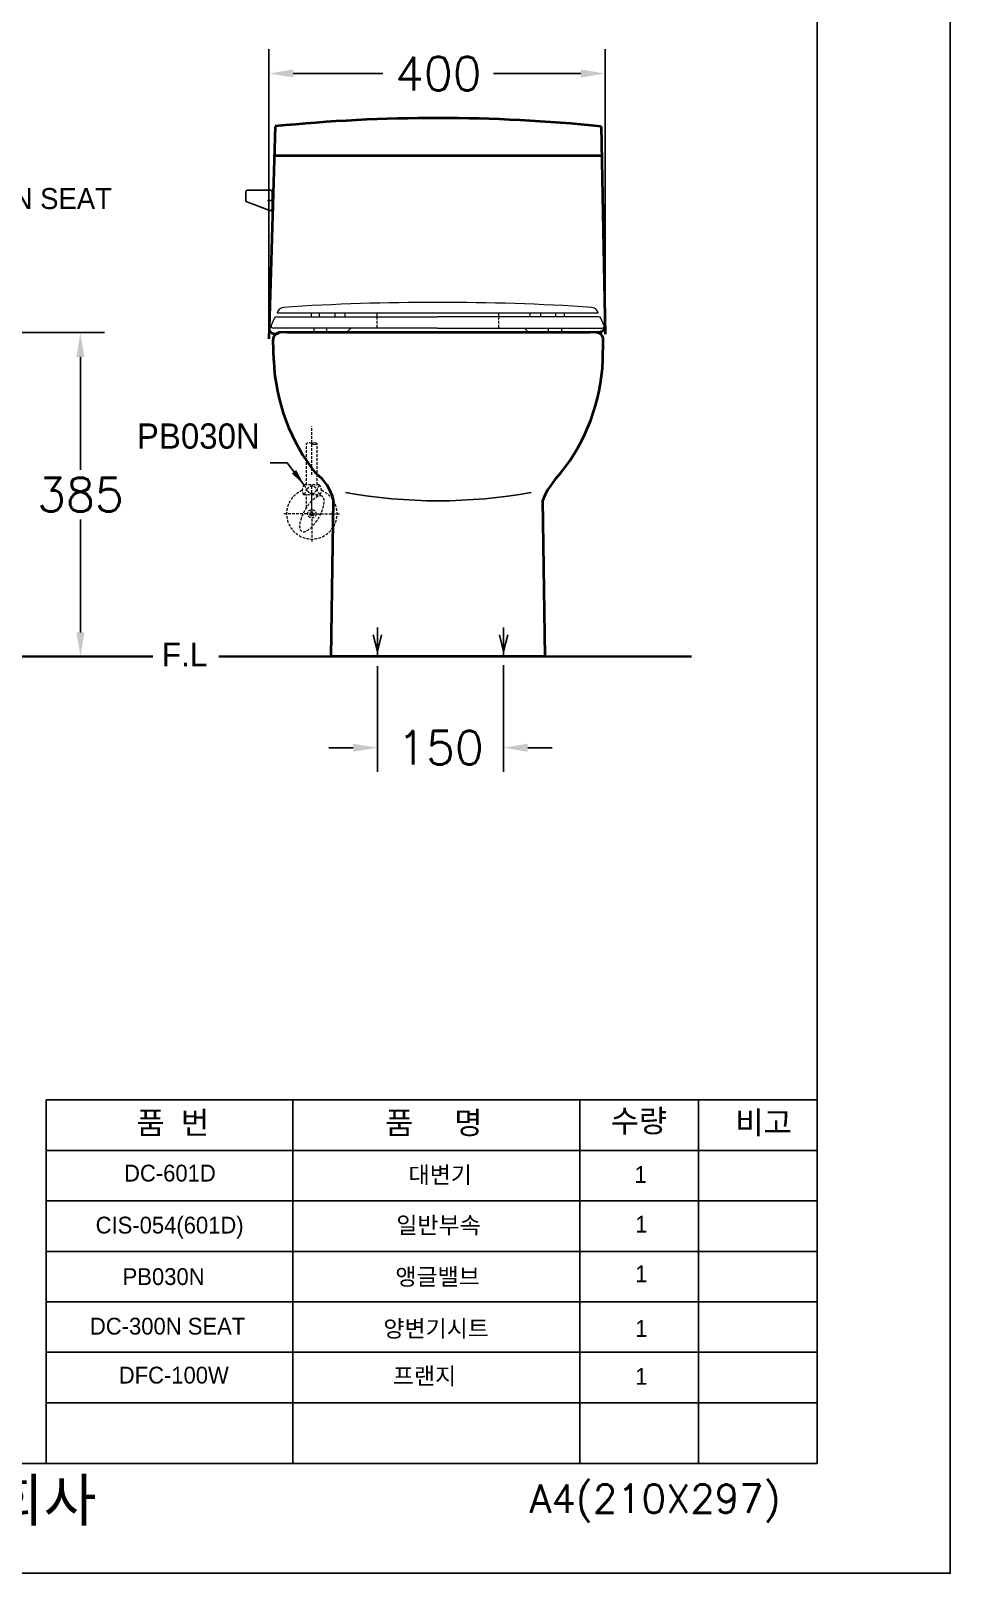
# Model space of a CAD drawing. Extents: x 66517 to 68943, y 58119 to 61550.
# Drawn here: x 67850 to 68943, y 58119 to 59952 of the extents above; entities that cross this region are included whole.
import ezdxf

# ---------------------------------------------------------------- set-up
doc = ezdxf.new("R2010")
doc.units = 0
doc.header["$MEASUREMENT"] = 0
doc.linetypes.add('AM_ISO08W050', pattern=[18, 12, -1.5, 3, -1.5])
doc.linetypes.add('HIDDEN2', pattern=[4.7625, 3.175, -1.5875])
doc.layers.get('0').update_dxf_attribs({"linetype": 'CONTINUOUS'})
doc.layers.get('Defpoints').update_dxf_attribs({"linetype": 'CONTINUOUS'})
for name, color, linetype in [('4', 3, 'CONTINUOUS'), ('Dim', 4, 'CONTINUOUS'), ('FAUCET', 4, 'CONTINUOUS'), ('LINE', 7, 'CONTINUOUS'), ('YA', 7, 'CONTINUOUS')]:
    doc.layers.add(name, color=color, linetype=linetype)
for name, color, linetype, lineweight in [('AM_4', 40, 'CONTINUOUS', 13), ('AM_6', 2, 'CONTINUOUS', 30), ('AM_7', 4, 'AM_ISO08W050', 0), ('OUTLINE', 11, 'CONTINUOUS', 40), ('Y', 202, 'CONTINUOUS', 35)]:
    doc.layers.add(name, color=color, linetype=linetype, lineweight=lineweight)
doc.styles.add('h', font='', dxfattribs={"height": 30})
doc.styles.get("Standard").update_dxf_attribs({"font": 'txt.shx', "bigfont": 'ghs.shx'})
doc.styles.add('스타일1', font='txt.shx', dxfattribs={"bigfont": 'ghs.shx'})
doc.styles.get('h').set_extended_font_data('Haansoft Batang')
doc.dimstyles.new('AM_ISO', dxfattribs={"dimscale": 10, "dimtxt": 3.5, "dimasz": 2, "dimexe": 1, "dimexo": 1, "dimgap": 1, "dimtad": 1, "dimdec": 0, "dimdsep": 46, "dimtxsty": 'h', "dimcen": -0.3, "dimclrd": 256, "dimclre": 256, "dimclrt": 2, "dimadec": 0, "dimazin": 2, "dimtp": 0.1, "dimtm": 0.1, "dimtfac": 0.71, "dimtdec": 0, "dimtmove": 0, "dimatfit": 3, "dimfxl": 0, "dimlwd": -1, "dimlwe": -1, "dimarcsym": 0})
doc.dimstyles.get("Standard").update_dxf_attribs({"dimtxt": 0.18, "dimasz": 0.18, "dimexe": 0.18, "dimexo": 0.0625, "dimgap": 0.09, "dimtad": 0, "dimtih": 1, "dimtoh": 1, "dimdec": 4, "dimzin": 0, "dimdsep": 46, "dimtxsty": 'Standard', "dimcen": 0.09, "dimadec": 0, "dimazin": 0, "dimtfac": 1, "dimtdec": 4, "dimtofl": 0, "dimtmove": 0, "dimatfit": 0, "dimfxl": 0, "dimtolj": 1, "dimtzin": 0, "dimarcsym": 0})

# ---------------------------------------------------------------- blocks, each defined once
blk = doc.blocks.new('*D14')
at = {"layer": 'Defpoints', "color": 0}
for p in [(68412, 59208.7), (68262, 59207.5), (68412, 59100.4)]:
    blk.add_point(p, dxfattribs=at)
at = {"layer": 'Dim', "color": 0, "lineweight": -2}
for p, q in [((68262, 59197.5), (68262, 59071.6)), ((68412, 59198.7), (68412, 59071.6)), ((68233.2, 59100.4), (68204.4, 59100.4)), ((68440.8, 59100.4), (68469.6, 59100.4))]:
    blk.add_line(p, q, dxfattribs=at)
at = {"layer": 'Dim', "color": 0}
for points in [[(68233.2, 59105.2), (68233.2, 59095.6), (68262, 59100.4)], [(68440.8, 59105.2), (68440.8, 59095.6), (68412, 59100.4)]]:
    blk.add_solid(points, dxfattribs=at)
at = {"layer": 'Dim', "color": 0, "insert": (68337, 59100.4), "char_height": 40, "attachment_point": 5}
blk.add_mtext('\\A1;150', dxfattribs=at)
blk = doc.blocks.new('*D16')
at = {"layer": 'Defpoints', "color": 0}
for p in [(68532.7, 59901.7), (68133.1, 59586.2), (68532.7, 59592.1)]:
    blk.add_point(p, dxfattribs=at)
at = {"layer": 'Dim', "color": 0, "lineweight": -2}
for p, q in [((68133.1, 59596.2), (68133.1, 59930.5)), ((68532.7, 59602.1), (68532.7, 59930.5)), ((68161.9, 59901.7), (68268.5, 59901.7)), ((68503.9, 59901.7), (68400.2, 59901.7))]:
    blk.add_line(p, q, dxfattribs=at)
at = {"layer": 'Dim', "color": 0}
for points in [[(68161.9, 59906.5), (68161.9, 59896.9), (68133.1, 59901.7)], [(68503.9, 59906.5), (68503.9, 59896.9), (68532.7, 59901.7)]]:
    blk.add_solid(points, dxfattribs=at)
at = {"layer": 'Dim', "color": 0, "insert": (68334.4, 59901.7), "char_height": 40, "attachment_point": 5}
blk.add_mtext('\\A1;400', dxfattribs=at)
blk = doc.blocks.new('*D17')
at = {"layer": 'Defpoints', "color": 0}
for p in [(67820.6, 59593.7), (67820.6, 59208.7), (67908.9, 59208.7)]:
    blk.add_point(p, dxfattribs=at)
at = {"layer": 'Dim', "color": 0, "lineweight": -2}
for p, q in [((67830.6, 59593.7), (67937.7, 59593.7)), ((67908.9, 59564.9), (67908.9, 59430.8)), ((67908.9, 59237.5), (67908.9, 59371.6)), ((67830.6, 59208.7), (67937.7, 59208.7))]:
    blk.add_line(p, q, dxfattribs=at)
at = {"layer": 'Dim', "color": 0}
for points in [[(67904.1, 59564.9), (67913.7, 59564.9), (67908.9, 59593.7)], [(67904.1, 59237.5), (67913.7, 59237.5), (67908.9, 59208.7)]]:
    blk.add_solid(points, dxfattribs=at)
at = {"layer": 'Dim', "color": 0, "insert": (67908.9, 59401.2), "char_height": 40, "attachment_point": 5}
blk.add_mtext('\\A1;385', dxfattribs=at)

msp = doc.modelspace()

# ---------------------------------------------------------------- linework, layer by layer
for p, q in [((68136.7, 59750.6), (68138, 59750.5)), ((68136.8, 59751.4), (68138.1, 59751.3)), ((68133.6, 59625.7), (68134.9, 59625.6)), ((68133.7, 59626.5), (68135, 59626.4))]:
    msp.add_line(p, q)
at = {"layer": '4', "color": 0}
for p, q in [((68262, 59207.5), (68262, 59243.4)), ((68412, 59207.5), (68412, 59243.4))]:
    msp.add_line(p, q, dxfattribs=at)
for points in [[(68257, 59234.6), (68262, 59214.6), (68267, 59234.6)], [(68407, 59234.6), (68412, 59214.6), (68417, 59234.6)]]:
    msp.add_lwpolyline(points, dxfattribs=at)
at = {"layer": 'AM_4', "color": 0}
for p, q in [((68142.3, 59612.4), (68333.6, 59612.4)), ((68524.5, 59616.8), (68142.8, 59616.8)), ((68183.1, 59616.8), (68183.1, 59612.4)), ((68193.2, 59612.4), (68193.2, 59616.8)), ((68211.4, 59616.8), (68211.4, 59612.4)), ((68223.6, 59612.4), (68223.6, 59616.8)), ((68261.2, 59616.8), (68261.2, 59612.4)), ((68525, 59612.4), (68333.6, 59612.4)), ((68406.1, 59616.8), (68406.1, 59612.4)), ((68443.7, 59612.4), (68443.7, 59616.8)), ((68455.9, 59616.8), (68455.9, 59612.4)), ((68474.1, 59612.4), (68474.1, 59616.8)), ((68484.2, 59616.8), (68484.2, 59612.4)), ((68135.8, 59602), (68139.6, 59610.9)), ((68333.6, 59599.1), (68138.5, 59599.1)), ((68186.3, 59599.1), (68186.3, 59593.5)), ((68201.9, 59593.5), (68201.9, 59599.1)), ((68230.4, 59599.1), (68224.7, 59593.5)), ((68333.6, 59599.1), (68528.8, 59599.1)), ((68436.9, 59599.1), (68442.6, 59593.5)), ((68465.4, 59593.5), (68465.4, 59599.1)), ((68481, 59599.1), (68481, 59593.5)), ((68531.5, 59602), (68527.7, 59610.9))]:
    msp.add_line(p, q, dxfattribs=at)
at = {"layer": 'AM_4', "color": 0, "linetype": 'HIDDEN2'}
for p, q in [((68261.2, 59612.4), (68261.2, 59599.1)), ((68406.1, 59612.4), (68406.1, 59599.1))]:
    msp.add_line(p, q, dxfattribs=at)
at = {"layer": 'AM_4', "color": 0, "linetype": 'HIDDEN2', "lineweight": 5}
for p, q in [((68177.7, 59412.7), (68177.7, 59461.8)), ((68190.4, 59412.7), (68190.4, 59461.8)), ((68192.9, 59412.7), (68175.2, 59412.7)), ((68174.3, 59401.2), (68193.8, 59401.2)), ((68177.7, 59385.9), (68177.7, 59401.2)), ((68190.4, 59398.8), (68190.4, 59401.2))]:
    msp.add_line(p, q, dxfattribs=at)
for radius in [4.91, 2.45]:
    msp.add_circle((68184.1, 59378.4), radius, dxfattribs=at)
for centre, radius, start, end in [((68180.9, 59456.3), 6.35, 60, 120), ((68181.9, 59406.4), 9.25, 136.9454, 214.442), ((68172.5, 59407.1), 5.13, 284.2499, 66.949), ((68195.6, 59407.1), 5.13, 113.051, 255.7501), ((68186.2, 59406.4), 9.25, 325.558, 43.0546), ((68184.1, 59378.4), 30, 112.2811, 67.7189), ((68181.6, 59380.8), 2.45, 268.5901, 0), ((68181.6, 59375.9), 2.45, 359.9653, 91.4099), ((68186.5, 59380.8), 2.45, 180, 270), ((68186.5, 59375.9), 2.45, 90, 180)]:
    msp.add_arc(centre, radius, start, end, dxfattribs=at)
at = {"layer": 'AM_4', "color": 0}
for centre, start, end in [((68187.2, 59456.3), 60, 120), ((68187.2, 59467.3), 240, 300)]:
    msp.add_arc(centre, 6.35, start, end, dxfattribs=at)
for centre, major_axis, ratio, start_param, end_param in [((68142.3, 59610.2), (2.83, 0), 0.789583, 1.570796, 2.819711), ((68152.3, 59616.4), (9.46, 0), 0.789583, 1.785643, 3.092599), ((68313.7, 58565.4), (1670, 12.2), 0.637185, 1.554225, 1.6642), ((68353.6, 58565.4), (-1670, 12.2), 0.637185, 4.618986, 4.728961), ((68515, 59616.4), (9.46, 0), 0.789583, 0.048993, 1.35595), ((68525, 59610.2), (-2.83, 0), 0.789583, 3.463474, 4.712389), ((68138.5, 59601.3), (-2.83, 0), 0.789583, -0.321881, 1.570796), ((68528.8, 59601.3), (2.83, 0), 0.789583, 4.712389, 6.605067)]:
    msp.add_ellipse(centre, major_axis=major_axis, ratio=ratio, start_param=start_param, end_param=end_param, dxfattribs=at)
at = {"layer": 'AM_4', "color": 0, "linetype": 'HIDDEN2', "lineweight": 5, "extrusion": (0, 0, -1)}
msp.add_ellipse((68184.1, 59406.9), major_axis=(5.34, 0), ratio=0.813611, start_param=-4.712389, end_param=1.570796, dxfattribs=at)
msp.add_ellipse((68184.1, 59378.4), major_axis=(12.1, 20.9), ratio=0.387469, dxfattribs=at)
at = {"layer": 'AM_7', "color": 0, "linetype": 'HIDDEN2', "lineweight": 5}
for p, q in [((68184.1, 59424.8), (68184.1, 59482.3)), ((68184.1, 59384.4), (68184.1, 59411.4)), ((68184.1, 59382.5), (68184.1, 59403.8)), ((68178.1, 59378.4), (68151.1, 59378.4)), ((68181.1, 59378.4), (68187.1, 59378.4)), ((68184.1, 59375.4), (68184.1, 59381.4)), ((68190.1, 59378.4), (68217.1, 59378.4)), ((68184.1, 59372.4), (68184.1, 59345.4))]:
    msp.add_line(p, q, dxfattribs=at)
at = {"layer": 'Dim', "color": 0}
for p, q in [((68139.4, 59750.9), (68131.4, 59750.9)), ((68161.5, 58681.8), (68161.5, 58249.8)), ((68502.7, 58681.8), (68502.7, 58249.8)), ((68643.8, 58681.8), (68643.8, 58249.8)), ((67868.3, 58621.8), (68784.8, 58621.8)), ((67868.3, 58561.8), (68784.8, 58561.8)), ((67868.3, 58501.8), (68784.8, 58501.8))]:
    msp.add_line(p, q, dxfattribs=at)
at = {"layer": 'FAUCET', "color": 0, "flags": 128}
msp.add_lwpolyline([(68136.7, 59740.7, -0.524441), (68134, 59738.8), (68106.7, 59749.2, -0.312665), (68105.4, 59751), (68105.4, 59761.1, -0.413457), (68107.4, 59763.1), (68134.7, 59763.1, -0.414214), (68136.7, 59761.1)], format="xyb", close=True, dxfattribs=at)
at = {"layer": 'LINE', "color": 0}
msp.add_arc((68334.4, 60006.2), 612.4, 259.6316, 280.3684, dxfattribs=at)
at = {"layer": 'OUTLINE', "color": 0}
for p, q in [((68140.5, 59838.7), (68133.1, 59586.2)), ((68528.2, 59838.7), (68532.7, 59592.1)), ((68528.9, 59803.8), (68139.5, 59803.9)), ((68524.7, 59594.1), (68144.7, 59593.7)), ((68514.7, 59593.7), (68154.7, 59593.7)), ((68138.7, 59560.8), (68138.1, 59585.3)), ((68530, 59560.8), (68530.6, 59585.3)), ((68207.2, 59208.7), (68209.9, 59394.7)), ((68461.5, 59208.7), (68458.8, 59394.7)), ((68461.5, 59208.7), (68207.2, 59208.7))]:
    msp.add_line(p, q, dxfattribs=at)
for centre, radius, start, end in [((68333.8, 57922.8), 1925.9, 84.2069, 95.7602), ((68140.3, 59600.3), 8, 210.9271, 303.313), ((68146.1, 59585.7), 8, 90, 182.3859), ((68522.6, 59585.7), 8, 357.6141, 90), ((68525, 59602.1), 8, 267.6141, 0), ((68368.5, 59570), 230, 182.3859, 218.682), ((68300.2, 59570.4), 230, 321.318, 357.6141), ((68154.4, 59380.6), 57.3, 14.2673, 52.8669), ((68544.6, 59361.4), 92, 134.7594, 158.7523)]:
    msp.add_arc(centre, radius, start, end, dxfattribs=at)
at = {"layer": 'Y', "color": 0}
for p, q in [((67042.4, 59208.7), (67995, 59208.7)), ((68073.3, 59208.7), (68635.6, 59208.7))]:
    msp.add_line(p, q, dxfattribs=at)
at = {"layer": 'YA', "color": 7}
for p, q in [((68784.8, 61429.8), (68784.8, 58249.8)), ((67868.3, 58681.8), (68784.8, 58681.8)), ((67868.3, 58249.8), (67868.3, 58681.8)), ((67868.3, 58441.8), (68784.8, 58441.8)), ((67868.3, 58381.8), (68784.8, 58381.8)), ((67868.3, 58321.8), (68784.8, 58321.8)), ((66708.8, 58249.8), (68784.8, 58249.8))]:
    msp.add_line(p, q, dxfattribs=at)
at = {"layer": 'YA', "color": 0}
msp.add_lwpolyline([(66517.5, 58119.3), (68943, 58119.3), (68943, 61549.7), (66517.5, 61549.7)], close=True, dxfattribs=at)

# ---------------------------------------------------------------- texts
at = {"layer": 'AM_6', "color": 0, "insert": (67715.6, 59752.9), "char_height": 25, "attachment_point": 4, "style": 'h'}
msp.add_mtext('{\\fGulim|b0|i0|c129|p50;DC-300N SEAT}', dxfattribs=at)
at = {"layer": 'AM_6', "color": 0, "insert": (67976, 59470.6), "char_height": 30, "attachment_point": 4}
msp.add_mtext('{\\fGulim|b0|i0|c129|p50;PB030N}', dxfattribs=at)
at = {"layer": 'AM_6', "color": 0, "insert": (68005.7, 59225.2), "char_height": 28, "width": 71.921, "attachment_point": 1, "style": 'h'}
msp.add_mtext('F.L', dxfattribs=at)
at = {"layer": 'Dim', "color": 0, "attachment_point": 1, "style": '스타일1'}
for s, insert, char_height in [('{\\fGulim|b0|i0|c129|p50;품  번}', (67975.4, 58668), 26.746), ('{\\fGulim|b0|i0|c129|p50;품     명}', (68271.3, 58668), 26.746), ('{\\fGulim|b0|i0|c129|p50;수량}', (68539.3, 58670.2), 26.746), ('{\\fGulim|b0|i0|c129|p50;비고}', (68687.6, 58668.3), 26.746), ('{\\fGulim|b0|i0|c129|p50;1\\P}', (68567.6, 58603.1), 20), ('{\\fGulim|b0|i0|c129|p50;1\\P}', (68568.6, 58544.1), 20), ('{\\fGulim|b0|i0|c129|p50;1\\P}', (68568.5, 58485.1), 20), ('{\\fGulim|b0|i0|c129|p50;1\\P}', (68568.6, 58420.2), 20), ('{\\fGulim|b0|i0|c129|p50;1\\P}', (68568.6, 58363.2), 20)]:
    msp.add_mtext(s, dxfattribs=dict(at, insert=insert, char_height=char_height))
for s, insert, char_height, width in [('{\\fGulim|b0|i0|c129|p50;DC-601D}', (67960.8, 58604.8), 20, 17), ('{\\fGulim|b0|i0|c129|p50;대변기}', (68299.1, 58602.7), 20, 147), ('{\\fGulim|b0|i0|c129|p50;CIS-054(601D)}', (67927, 58543), 20, 147), ('{\\fGulim|b0|i0|c129|p50;일반부속}', (68284.5, 58543), 20, 212), ('{\\fGulim|b0|i0|c129|p50;PB030N}', (67959.1, 58481.8), 20, 17), ('{\\fGulim|b0|i0|c129|p50;앵글밸브}', (68283.4, 58481.7), 20, 212), ('{\\fGulim|b0|i0|c129|p50;DC-300N SEAT}', (67920.2, 58422.9), 20, 220.877), ('{\\fGulim|b0|i0|c129|p50;양변기시트}', (68269.1, 58420), 20, 315), ('{\\fGulim|b0|i0|c129|p50;DFC-100W}', (67954.5, 58364.7), 20, 17), ('{\\fGulim|b0|i0|c129|p50;         프랜지}', (68214.9, 58363.7), 20, 212), ('{\\fGulim|b0|i0|c129|p50;       대림통상주식회사\\P}', (67298.8, 58231), 50, 1090)]:
    msp.add_mtext(s, dxfattribs=dict(at, insert=insert, char_height=char_height, width=width))
at = {"layer": 'YA', "color": 7}
msp.add_text('A4(210X297)', height=33.819, dxfattribs=at).set_placement((68442.8, 58191))

# ---------------------------------------------------------------- dimensions: what is measured, and where the dimension line sits
at = {"layer": 'Dim', "color": 0}
dim = msp.add_linear_dim(base=(68532.7, 59901.7), p1=(68133.1, 59586.2), p2=(68532.7, 59592.1), dimstyle='Standard', override={"dimscale": 160, "dimtxt": 0.25, "dimgap": 0.12, "dimdec": 0, "dimtxsty": 'Standard', "dimatfit": 3}, dxfattribs=at)
dim.commit()
dim.dimension.update_dxf_attribs({"geometry": '*D16', "text_midpoint": (68334.4, 59901.7), "dimtype": 160})
dim = msp.add_linear_dim(base=(67908.9, 59208.7), p1=(67820.6, 59593.7), p2=(67820.6, 59208.7), angle=90, dimstyle='Standard', override={"dimscale": 160, "dimtxt": 0.25, "dimgap": 0.06, "dimdec": 0, "dimatfit": 3}, dxfattribs=at)
dim.commit()
dim.dimension.update_dxf_attribs({"geometry": '*D17', "text_midpoint": (67908.9, 59401.2), "dimtype": 160})
dim = msp.add_linear_dim(base=(68412, 59100.4), p1=(68262, 59207.5), p2=(68412, 59208.7), dimstyle='Standard', override={"dimscale": 160, "dimtxt": 0.25, "dimgap": 0.12, "dimdec": 0, "dimtxsty": 'Standard', "dimatfit": 3}, dxfattribs=at)
dim.commit()
dim.dimension.update_dxf_attribs({"geometry": '*D14', "text_midpoint": (68337, 59100.4)})

# ---------------------------------------------------------------- leaders
msp.add_leader([(68175.1, 59412.6), (68154.7, 59438.9), (68134.7, 59438.9)], dimstyle='AM_ISO', override={"dimse1": 1, "dimclrd": 0}, dxfattribs=at)

doc.saveas('drawing.dxf')
